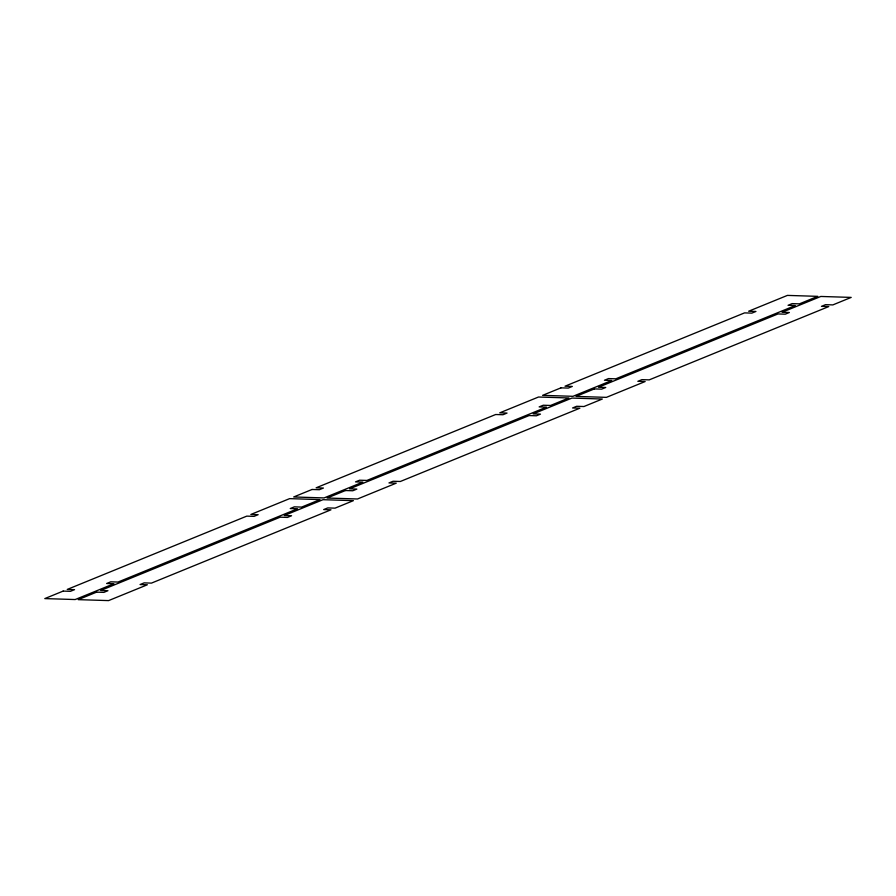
<?xml version="1.0" encoding="UTF-8"?>
<svg xmlns="http://www.w3.org/2000/svg" width="896" height="896" viewBox="0 0 896 896"><rect width="100%" height="100%" fill="white"/><g stroke="black" fill="none" stroke-linecap="round" stroke-linejoin="round"><path stroke-width="1.34" d="M63.157 591.091L44.8 598.595L75.174 599.547L113.938 583.722L106.646 583.498L110.734 581.829L118.026 582.053L297.55 508.76L290.259 508.525L294.336 506.856L301.627 507.091L319.995 499.598L289.61 498.635L250.858 514.461L258.149 514.696L254.061 516.354L246.77 516.13L67.245 589.434L74.536 589.658L70.448 591.326L63.157 591.091M312.054 489.474L293.698 496.966L324.072 497.93L362.835 482.104L355.544 481.869L359.621 480.211L366.912 480.435L546.448 407.142L539.157 406.907L543.234 405.238L550.525 405.474L568.893 397.97L538.507 397.018L499.744 412.843L507.035 413.067L502.958 414.736L495.667 414.512L316.131 487.805L323.422 488.04L319.346 489.709L312.054 489.474M560.952 387.856L542.595 395.349L572.97 396.312L611.733 380.486L604.442 380.251L608.518 378.582L615.81 378.818L795.346 305.514L788.054 305.29L792.131 303.621L799.422 303.856L817.779 296.352L787.405 295.4L748.642 311.226L755.933 311.45L751.856 313.118L744.565 312.883L565.029 386.187L572.32 386.422L568.243 388.08L560.952 387.856M96.578 592.144L78.221 599.648L108.595 600.6L147.358 584.774L140.067 584.55L144.144 582.882L151.435 583.117L330.971 509.813L323.68 509.578L327.757 507.92L335.048 508.144L353.405 500.651L323.03 499.688L284.267 515.514L291.558 515.749L287.482 517.418L280.19 517.182L100.654 590.486L107.946 590.71L103.869 592.379L96.578 592.144M345.475 490.526L327.107 498.03L357.493 498.982L396.256 483.157L388.965 482.933L393.042 481.264L400.333 481.488L579.869 408.195L572.578 407.96L576.654 406.291L583.946 406.526L602.302 399.034L571.928 398.07L533.165 413.896L540.456 414.131L536.379 415.789L529.088 415.565L349.552 488.858L356.843 489.093L352.766 490.762L345.475 490.526M594.373 388.909L576.005 396.402L606.39 397.365L645.142 381.539L637.851 381.304L641.939 379.646L649.23 379.87L828.755 306.566L821.464 306.342L825.552 304.674L832.843 304.909L851.2 297.405L820.826 296.453L782.062 312.278L789.354 312.502L785.266 314.171L777.974 313.947L598.45 387.24L605.741 387.475L601.664 389.144L594.373 388.909"/></g></svg>
